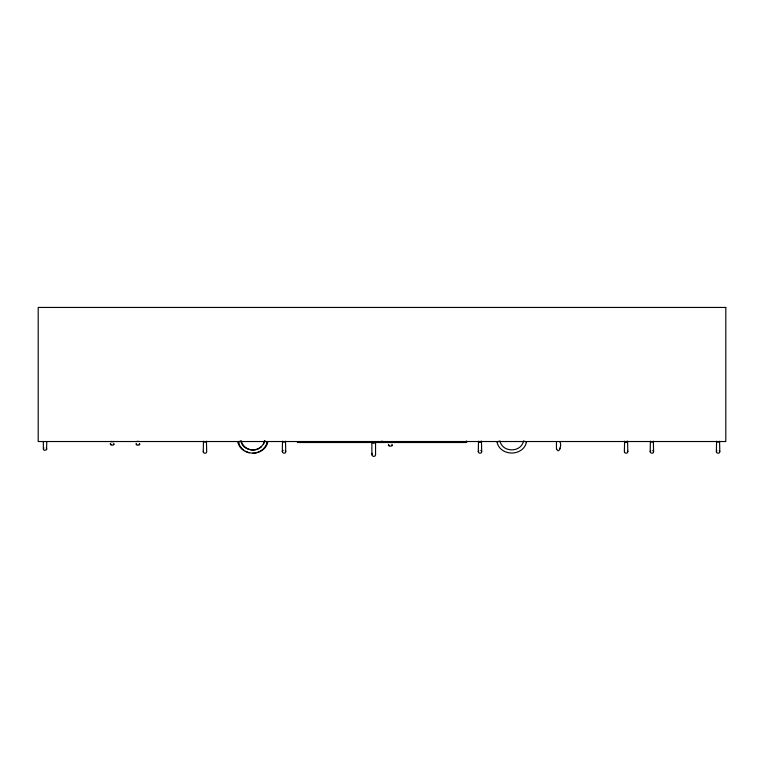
<?xml version="1.0" encoding="UTF-8"?>
<svg xmlns="http://www.w3.org/2000/svg" width="764" height="764" viewBox="0 0 764 764"><rect width="100%" height="100%" fill="white"/><g stroke="black" fill="none" stroke-linecap="round" stroke-linejoin="round"><path stroke-width="1.15" d="M375.019 442.003L375.554 442.509L375.554 454.647C375.468 458.199 370.034 455.85 372.412 453.3M46.776 442.089L46.547 449.767L44.197 450.359L43.395 449.385L43.844 447.838M206.452 441.248L206.681 451.744C206.643 454.379 202.116 453.291 203.472 450.941M285.507 441.22L285.736 451.715C285.478 455.058 280.235 452.221 283.157 450.33M481.473 441.22L481.702 451.715C481.587 454.695 476.631 452.804 478.77 450.588M559.897 442.089C562.113 444.171 558.914 455.43 556.517 448.554M627.588 441.22L627.817 451.715C627.779 454.36 623.252 453.262 624.608 450.913M653.373 441.22L653.602 451.715C653.487 454.695 648.531 452.804 650.67 450.588M719.573 441.248L719.803 451.744C719.688 454.723 714.732 452.832 716.871 450.607M371.877 454.647L371.877 442.509L372.412 442.003M375.554 442.509L373.72 443.235L371.877 442.509M203.243 451.744L203.472 441.248M206.681 441.554L204.962 442.155L203.243 441.554M282.298 451.715L282.527 441.22M285.736 441.525L284.017 442.136L282.298 441.525M478.264 451.715L478.493 441.22M481.702 441.525L479.983 442.136L478.264 441.525M624.379 451.715L624.608 441.22M627.817 441.525L626.098 442.136L624.379 441.525M650.164 451.715L650.393 441.22M653.602 441.525L651.883 442.136L650.164 441.525M716.365 451.744L716.594 441.248M719.803 441.554L718.084 442.155L716.365 441.554M264.42 440.914C261.937 452.832 243.277 452.832 240.794 440.914M263.561 444.037L264.85 440.914M523.56 440.914C521.077 452.832 502.416 452.832 499.933 440.914M113.836 443.397C115.421 446.09 108.545 445.106 111.257 444.199M139.621 443.397C141.092 445.823 135.142 445.393 136.689 444.285M392.123 444.381C393.689 447.15 386.479 446.052 389.363 445.192M259.951 447.847L261.632 446.558M240.058 441.22L237.852 442.136C241.252 456.7 264.392 456.71 267.792 442.136L266.321 441.525M238.712 441.955L239.38 444.763M259.111 448.487C252.435 452.508 243.019 448.478 241.223 440.914M499.198 441.22L496.992 442.136C500.334 456.643 523.159 456.643 526.501 442.136L524.295 441.22M136.412 441.43L139.392 441.43M388.685 442.413L392.123 442.509L391.588 442.375M252.607 453.319C259.302 453.272 265.547 448.602 267.362 442.136L265.156 441.22M478.321 441.678L481.645 441.363M624.436 441.678L627.76 441.363M111.257 441.363C108.478 441.716 115.058 441.926 113.33 441.391M297.339 442.509L466.661 442.509L466.661 440.943M391.588 445.269L392.123 445.613M139.115 444.285L139.621 444.629M113.33 444.285L113.836 444.629M245.359 451.266L249.064 452.794M652.742 450.33L653.602 451.715M480.842 450.33L481.702 451.715M242.178 448.821L243.773 450.044M719.296 450.607L719.803 451.744M285.23 450.588L285.736 451.715M46.27 447.838L46.776 448.965M239.743 445.641L241.567 448.029M626.098 441.525L626.547 442.108M479.983 441.525L480.432 442.108M627.588 450.913L627.817 451.715M559.668 448.162L559.897 448.965M375.496 454.16L375.554 454.647M556.459 442.089L556.459 448.965M388.446 444.381L388.446 445.613M382 440.943L382 442.509M136.183 443.397L136.183 444.629M110.398 443.397L110.398 444.629M43.338 442.089L43.338 448.965M725.8 307.443L38.2 307.443L38.2 441.525L725.8 441.525L725.8 307.443"/></g></svg>
